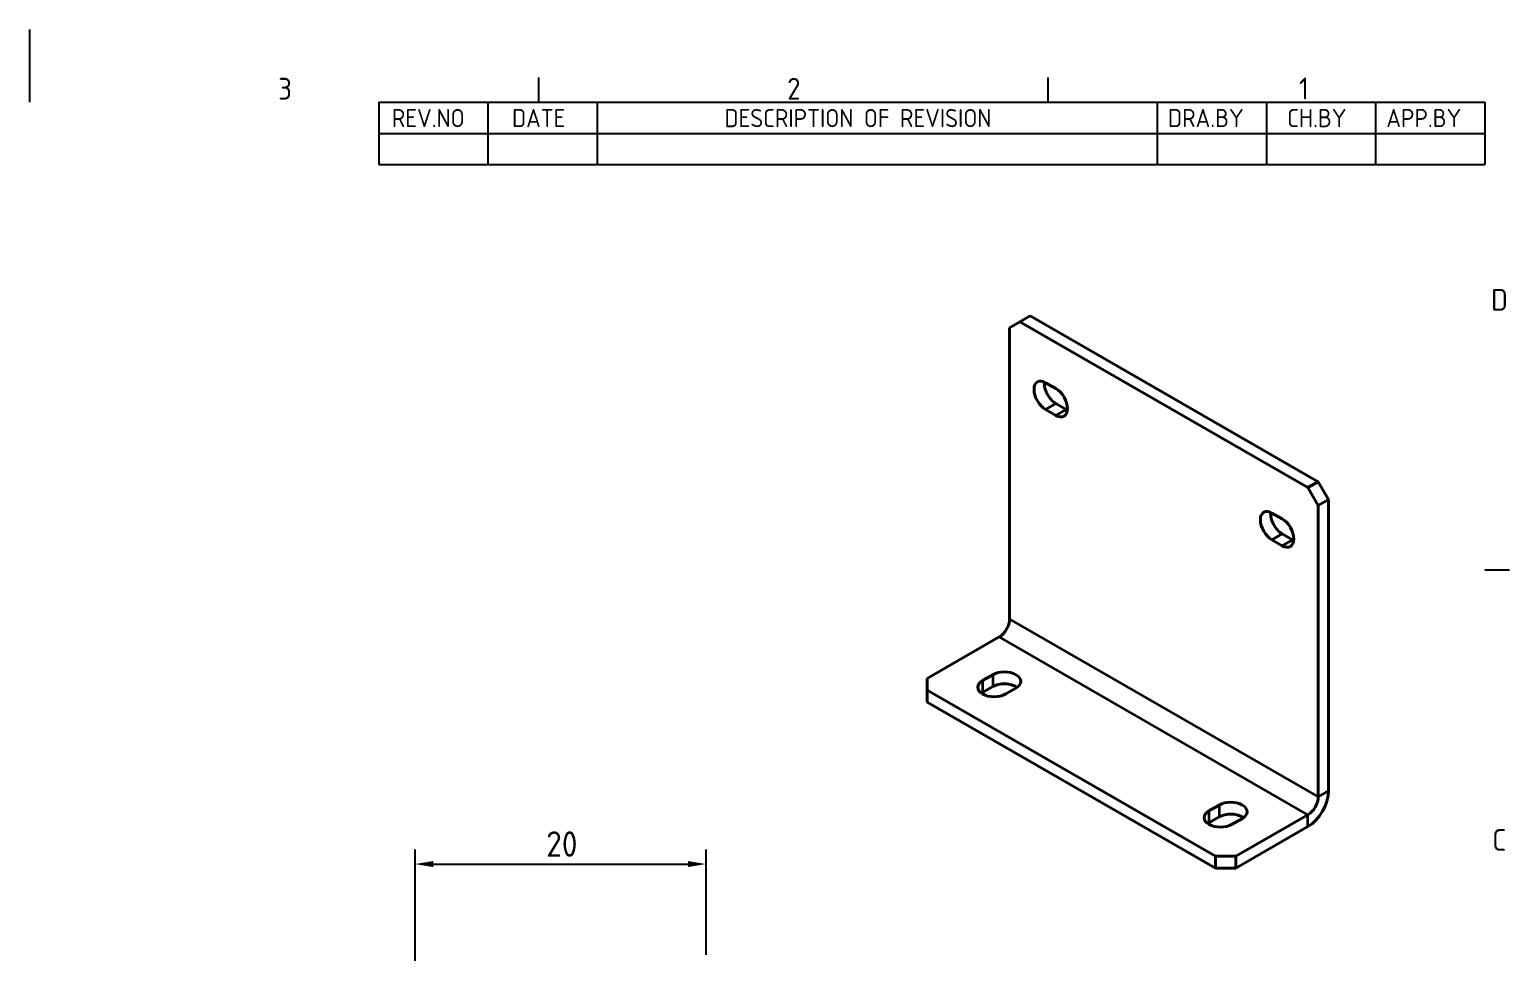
# Model space of a CAD drawing. Header units: millimetres. Extents: x 0 to 210, y 0 to 149.
# Drawn here: x 105 to 206.7, y 85.1 to 148.5 of the extents above; entities that cross this region are included whole.
import ezdxf

# ---------------------------------------------------------------- set-up
doc = ezdxf.new("R2010")
doc.units = ezdxf.units.MM
doc.header["$LTSCALE"] = 0.5
doc.layers.get('0').update_dxf_attribs({"color": 3, "lineweight": 25})
for name, color, linetype, lineweight in [('가시적인 것(ISO)', 3, 'Continuous', 40), ('가시적인 좁은 것(ISO)', 3, 'Continuous', 35), ('경계(ISO)', 7, 'Continuous', 25), ('기호(ISO)', 5, 'Continuous', 25), ('치수(ISO)', 2, 'Continuous', 25)]:
    doc.layers.add(name, color=color, linetype=linetype, lineweight=lineweight)
doc.styles.add('ISO ProportionalPSTEK', font='isocp.shx')
doc.styles.add('문자 텍스트_PSTEK_POSCO', font='isocp.shx')
doc.styles.add('치수 텍스트_PSTEK_POSCO', font='isocp.shx')
doc.dimstyles.new('치수_PSTEK_POSCO', dxfattribs={"dimscale": 0.5, "dimtxt": 3.5, "dimasz": 2.5, "dimexe": 2, "dimexo": 2.5, "dimgap": 1, "dimtad": 1, "dimrnd": 1e-08, "dimdsep": 46, "dimtxsty": '치수 텍스트_PSTEK_POSCO', "dimcen": 0.09, "dimdle": 10, "dimclrd": 7, "dimclre": 7, "dimclrt": 2, "dimadec": 1, "dimazin": 2, "dimtfac": 1, "dimtmove": 0, "dimatfit": 3, "dimfxl": 0, "dimtolj": 1, "dimlwd": -1, "dimlwe": -1, "dimarcsym": 0})

# ---------------------------------------------------------------- blocks, each defined once
blk = doc.blocks.new('경계 Default Border')
at = {"layer": '경계(ISO)'}
for p, q in [((280, 287.0000076293945), (280, 290.4000091552734)), ((350, 287.0000076293945), (350, 290.4000091552734)), ((410, 222.7499961853027), (413.4000015258789, 222.7499961853027))]:
    blk.add_line(p, q, dxfattribs=at)
at = {"layer": '경계(ISO)', "flags": 128}
blk.add_lwpolyline([(210, 297.0000076293945), (210, 287.0000076293945)], dxfattribs=at)
at = {"layer": '경계(ISO)', "color": 2, "char_height": 3.00000011920929, "attachment_point": 7, "style": '문자 텍스트_PSTEK_POSCO'}
for s, insert in [('3', (244.1685395229535, 287.3713945155963)), ('2', (314.127739416884, 287.3713945155963)), ('1', (384.4860661041481, 287.4)), ('D', (410.878270202895, 258.3463944559917)), ('C', (411.0445395201643, 184.0963944559917))]:
    blk.add_mtext(s, dxfattribs=dict(at, insert=insert))
blk = doc.blocks.new('리비전 내역')
at = {"layer": '기호(ISO)'}
for p, q in [((258, 287.0000076293945), (410, 287.0000076293945)), ((258, 287.0000076293945), (258, 282.7200076293945)), ((273, 287.0000076293945), (273, 282.7200076293945)), ((288, 287.0000076293945), (288, 282.7200076293945)), ((365, 287.0000076293945), (365, 282.7200076293945)), ((380, 287.0000076293945), (380, 282.7200076293945)), ((395, 287.0000076293945), (395, 282.7200076293945)), ((410, 287.0000076293945), (410, 282.7200076293945)), ((258, 282.7200076293945), (410, 282.7200076293945)), ((258, 282.7200076293945), (258, 278.4400076293945)), ((273, 282.7200076293945), (273, 278.4400076293945)), ((288, 282.7200076293945), (288, 278.4400076293945)), ((365, 282.7200076293945), (365, 278.4400076293945)), ((380, 282.7200076293945), (380, 278.4400076293945)), ((395, 282.7200076293945), (395, 278.4400076293945)), ((410, 282.7200076293945), (410, 278.4400076293945)), ((258, 278.4400076293945), (410, 278.4400076293945))]:
    blk.add_line(p, q, dxfattribs=at)
at = {"layer": '기호(ISO)', "color": 2, "char_height": 2.5, "attachment_point": 7, "style": 'ISO ProportionalPSTEK'}
for s, insert in [('REV.NO', (259.7871163682308, 283.5831900503393)), ('DATE', (276.3142317728366, 283.5831900503393)), ('DESCRIPTION OF REVISION', (305.5070204333629, 283.5831900503393)), ('DRA.BY', (366.4757339553204, 283.5831900503393)), ('CH.BY', (382.8642915086117, 283.5831900503393)), ('APP.BY', (396.4777339604404, 283.5831900503393))]:
    blk.add_mtext(s, dxfattribs=dict(at, insert=insert))
blk = doc.blocks.new('*D40')
at = {"layer": 'Defpoints', "color": 0}
for p in [(151.4887478654352, 91.14090614875565), (151.4887478654352, 83.65094373266624), (131.4887478654352, 30.65094373266625)]:
    blk.add_point(p, dxfattribs=at)
at = {"layer": '치수(ISO)', "color": 7}
for p, q in [((131.4887478654352, 31.90094373266625), (131.4887478654352, 92.14090614875565)), ((151.4887478654352, 84.90094373266624), (151.4887478654352, 92.14090614875565)), ((132.7387478654352, 91.14090614875565), (150.2387478654352, 91.14090614875565))]:
    blk.add_line(p, q, dxfattribs=at)
for points in [[(132.7387478654352, 91.34923948208898), (132.7387478654352, 90.93257281542232), (131.4887478654352, 91.14090614875565)], [(150.2387478654352, 91.34923948208898), (150.2387478654352, 90.93257281542232), (151.4887478654352, 91.14090614875565)]]:
    blk.add_solid(points, dxfattribs=at)
at = {"layer": '치수(ISO)', "color": 2, "insert": (140.5033394008683, 92.51607839285013), "char_height": 1.75, "attachment_point": 4, "style": '치수 텍스트_PSTEK_POSCO'}
blk.add_mtext('\\A1;20', dxfattribs=at)

msp = doc.modelspace()

# ---------------------------------------------------------------- linework, layer by layer
at = {"layer": '가시적인 것(ISO)'}
for p, q in [((172.3484907628722, 128.0048728514385), (173.0555975440589, 128.4152242624888)), ((173.0555975440589, 128.4152242624888), (173.7627043252453, 128.8224199762812)), ((173.0555975440589, 128.4152242624888), (192.8545874172851, 117.0137442763052)), ((173.7627043252453, 128.8224199762812), (193.5616941984716, 117.4209399900976)), ((172.3484907628722, 107.9749682927963), (172.3484907628722, 128.0048728514385)), ((174.8233644970255, 124.2292398692433), (175.5304712782121, 123.822044155451)), ((175.5304712782121, 121.9825631245553), (174.8233644970255, 122.3897588383476)), ((175.5304712782119, 122.79695455214), (176.2375780593986, 122.3897588383477)), ((193.5616941984716, 117.4209399900976), (192.8545874172851, 117.0137442763052)), ((192.8545874172851, 117.0137442763052), (193.5616941984718, 115.7890014376704)), ((194.2688009796582, 116.1961971514627), (193.5616941984716, 117.4209399900976)), ((193.5616941984718, 115.7890014376704), (194.2688009796582, 116.1961971514627)), ((194.2688009796582, 116.1961971514627), (194.2688009796582, 96.16629259282051)), ((190.3797136831318, 115.2709341658133), (191.0868204643185, 114.863738452021)), ((193.5616941984718, 115.7890014376704), (193.5616941984718, 95.7590968790281)), ((191.0868204643185, 113.0242574211253), (190.3797136831318, 113.4314531349176)), ((191.0868204643183, 113.83864884871), (191.7939272455049, 113.4314531349177)), ((166.6916365133807, 103.8998554576146), (171.6413839816857, 106.7502254541614)), ((166.6916365133809, 103.08546403003), (166.6916365133807, 103.8998554576146)), ((170.4923354622584, 103.7471570649428), (171.1994422434448, 104.1543527787352)), ((166.6916365133809, 102.2679169051874), (166.6916365133809, 103.08546403003)), ((166.6916365133809, 103.08546403003), (186.4906263866071, 91.68398404384631)), ((171.1994422434448, 103.3368056538927), (170.4923354622584, 102.9296099401003)), ((172.7904325011148, 103.2381624227026), (172.0833257199283, 102.8309667089102)), ((166.6916365133809, 102.2679169051874), (186.4906263866071, 90.86643691900377)), ((186.0486846483647, 94.7888513615128), (186.7557914295512, 95.1960470753052)), ((186.7557914295512, 94.37849995046265), (186.0486846483647, 93.97130423667025)), ((188.3467816872212, 94.27985671927259), (187.6396749060347, 93.8726610054802)), ((187.9048399489802, 91.68398404384644), (192.8545874172853, 94.53435404039318)), ((187.9048399489802, 90.86643691900389), (192.8545874172853, 93.71680691555065)), ((187.9048399489802, 91.68398404384644), (186.4906263866071, 91.68398404384631)), ((186.4906263866071, 91.68398404384631), (186.4906263866071, 90.86643691900377)), ((187.9048399489802, 90.86643691900389), (187.9048399489802, 91.68398404384644)), ((186.4906263866071, 90.86643691900377), (187.9048399489802, 90.86643691900389))]:
    msp.add_line(p, q, dxfattribs=at)
for centre, major_axis, ratio, start_param, end_param in [((174.8233644970255, 123.3094993537954), (-0.5614112380323969, 0.9749063656633549), 0.5780931159158105, 5.499720852205284, 8.641313505795077), ((175.5304712782119, 123.7166950675878), (0.561411238032513, -0.9749063656632874), 0.5780931159158105, 3.81970930118443, 5.499720852204761), ((175.5304712782121, 122.9023036400032), (0.5614112380323969, -0.9749063656633545), 0.5780931159158104, 5.499720852205284, 8.641313505795077), ((176.2375780593986, 123.3094993537955), (0.5614112380324291, -0.9749063656632762), 0.5780931159158106, 5.499720852205023, 5.60506865958464), ((190.3797136831318, 114.3511936503654), (-0.5614112380323969, 0.9749063656633545), 0.5780931159158104, 5.499720852205284, 8.641313505795077), ((191.0868204643183, 114.7583893641578), (0.5614112380325145, -0.97490636566329), 0.5780931159158104, 3.81970930118443, 5.499720852204761), ((191.0868204643185, 113.9439979365732), (0.5614112380323969, -0.9749063656633549), 0.5780931159158105, 5.499720852205284, 8.641313505795077), ((191.7939272455049, 114.3511936503655), (0.5614112380324291, -0.9749063656632762), 0.5780931159158106, 5.499720852205023, 5.60506865958464), ((171.6413839816857, 107.5677725790039), (0.4990322115841284, 0.86658343614533), 0.5780931159156393, 3.925057108563983, 5.495853435358878), ((171.2878305910934, 103.2890618869265), (-1.124999999999998, 6.63358257213531e-14), 0.5758617009853118, 5.497787143782544, 8.639379797372337), ((171.9949373722798, 103.6962576007189), (1.124999999999998, -6.63358257213531e-14), 0.5758617009853118, 5.497787143782544, 8.639379797372337), ((171.2878305910938, 102.4715147620837), (-1.125000000000576, -5.551115123125783e-16), 0.5758617009853116, 5.497787143782303, 5.600376107069725), ((171.9949373722798, 102.8787104758764), (-1.124999999999999, -6.75848266240564e-14), 0.5758617009853118, 3.824401853699332, 5.497787143782031), ((192.8545874172853, 95.35190116523573), (0.9980644231682589, 1.733166872290664), 0.5780931159156394, 3.925057108563959, 5.495853435358854), ((192.8545874172853, 95.35190116523573), (0.4990322115841284, 0.86658343614533), 0.5780931159156393, 3.925057108563983, 5.495853435358878), ((186.8441797771997, 94.3307561834965), (-1.124999999999998, 6.63358257213531e-14), 0.5758617009853118, 5.497787143782544, 8.639379797372337), ((187.5512865583862, 94.7379518972889), (1.124999999999998, -6.63358257213531e-14), 0.5758617009853118, 5.497787143782544, 8.639379797372337), ((186.8441797771999, 93.5132090586539), (-1.125000000000209, -6.938893903907229e-16), 0.5758617009853116, 5.4977871437823, 5.600376107069756), ((187.5512865583862, 93.92040477244636), (-1.124999999999999, -6.75848266240564e-14), 0.5758617009853118, 3.824401853699332, 5.497787143782031)]:
    msp.add_ellipse(centre, major_axis=major_axis, ratio=ratio, start_param=start_param, end_param=end_param, dxfattribs=at)
at = {"layer": '가시적인 좁은 것(ISO)'}
for p, q in [((175.5304712782119, 122.79695455214), (174.8233644970255, 122.3897588383476)), ((176.2375780593986, 122.3897588383477), (175.5304712782121, 121.9825631245553)), ((191.0868204643183, 113.83864884871), (190.3797136831318, 113.4314531349176)), ((191.7939272455049, 113.4314531349177), (191.0868204643185, 113.0242574211253)), ((172.3484907628722, 107.9749682927963), (193.5616941984718, 95.7590968790281)), ((192.8545874172853, 94.53435404039318), (171.6413839816857, 106.7502254541614)), ((170.4923354622584, 103.7471570649428), (170.4923354622584, 102.9296099401003)), ((171.1994422434448, 104.1543527787352), (171.1994422434448, 103.3368056538927)), ((193.5616941984718, 95.7590968790281), (194.2688009796582, 96.16629259282051)), ((186.0486846483647, 94.7888513615128), (186.0486846483647, 93.97130423667025)), ((186.7557914295512, 95.1960470753052), (186.7557914295512, 94.37849995046265)), ((192.8545874172853, 93.71680691555065), (192.8545874172853, 94.53435404039318))]:
    msp.add_line(p, q, dxfattribs=at)

# ---------------------------------------------------------------- block references
at = {"xscale": 0.5, "yscale": 0.5, "zscale": 0.5}
msp.add_blockref('경계 Default Border', (0, 0), dxfattribs=at)
at = {"layer": '기호(ISO)', "xscale": 0.5, "yscale": 0.5, "zscale": 0.5}
msp.add_blockref('리비전 내역', (0, 0), dxfattribs=at)

# ---------------------------------------------------------------- dimensions: what is measured, and where the dimension line sits
at = {"layer": '치수(ISO)', "color": 7}
dim = msp.add_linear_dim(base=(151.4887478654352, 91.14090614875565), p1=(131.4887478654352, 30.65094373266625), p2=(151.4887478654352, 83.65094373266624), angle=180, dimstyle='치수_PSTEK_POSCO', override={"dimdec": 2, "dimtp": 0, "dimtm": -0, "dimtdec": 2, "dimtofl": 0, "dimatfit": 1}, dxfattribs=at)
dim.commit()
dim.dimension.update_dxf_attribs({"geometry": '*D40', "text_midpoint": (141.4887478654352, 91.14090614875565), "dimtype": 160})

doc.saveas('drawing.dxf')
